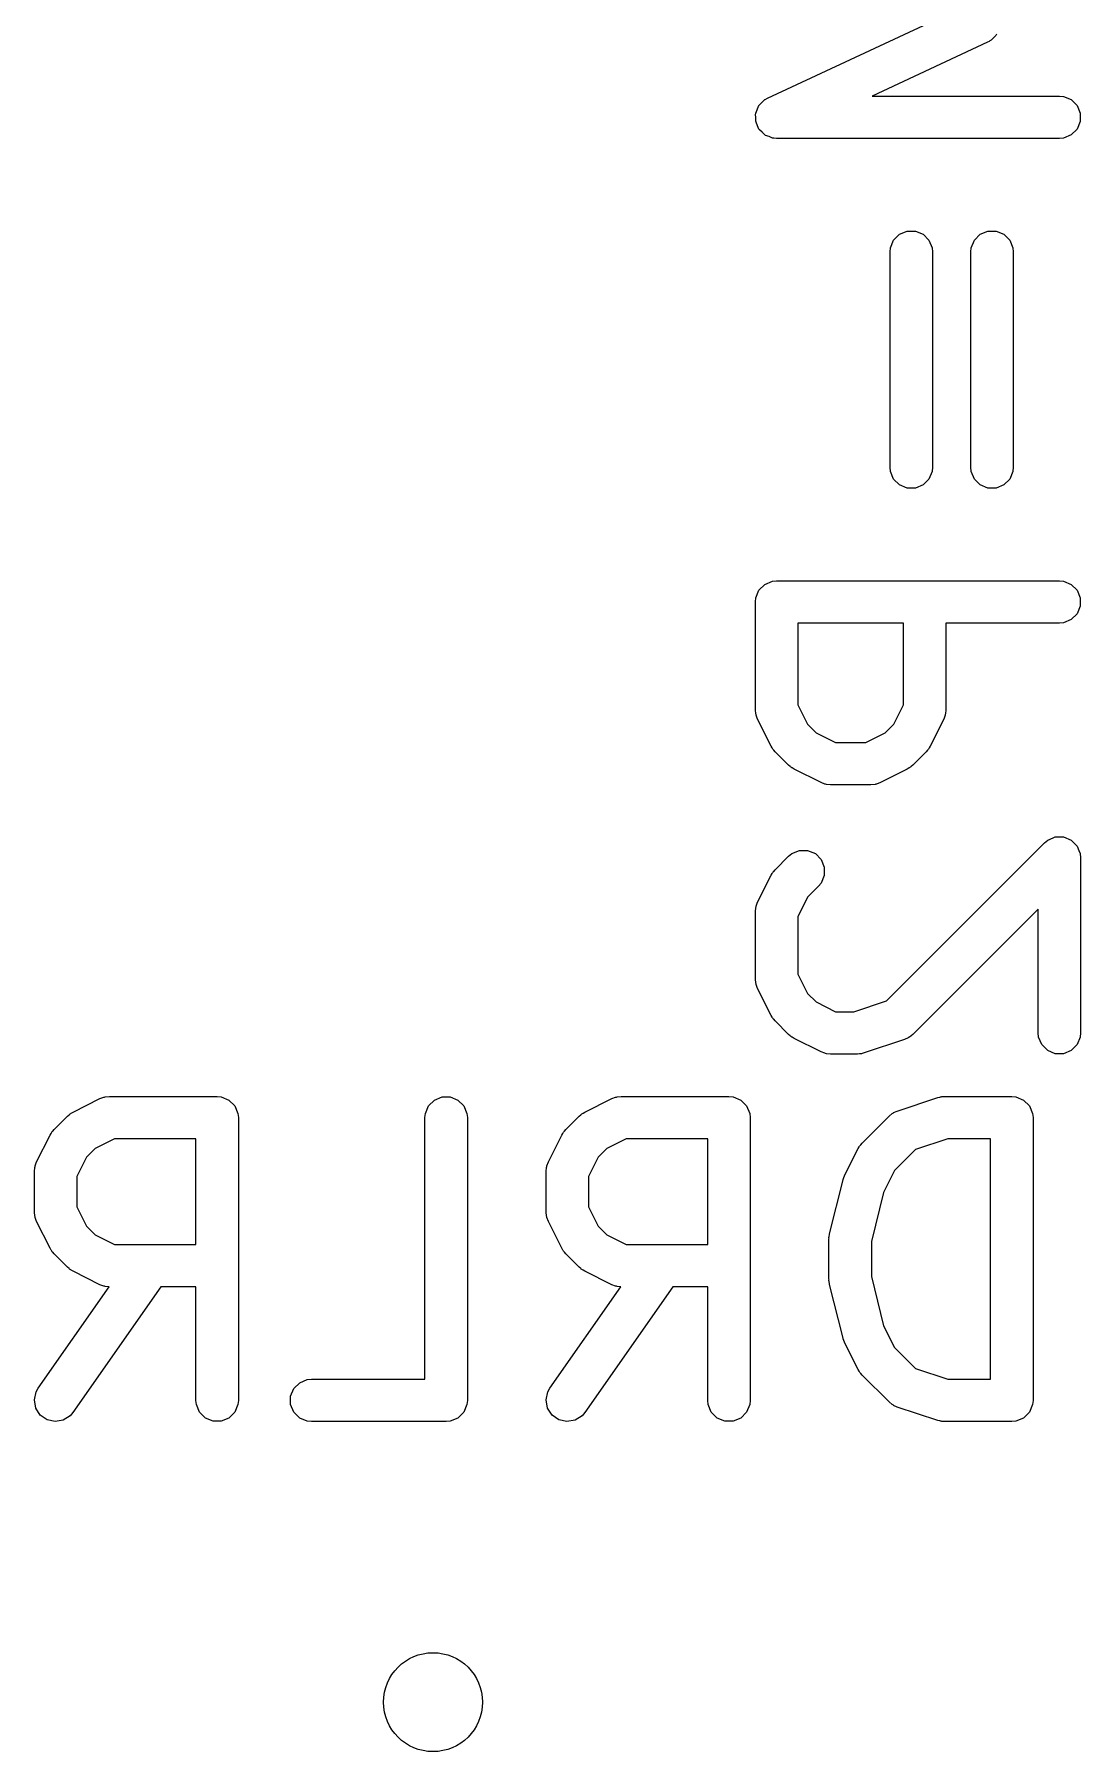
# Model space of a CAD drawing. Extents: x -2.1 to 1.75, y 0.25 to 2.72.
# Drawn here: x 0.9645 to 1.1102, y 0.5281 to 0.7672 of the extents above; entities that cross this region are included whole.
import ezdxf

# ---------------------------------------------------------------- set-up
doc = ezdxf.new("R2010")
doc.units = 0
doc.header["$MEASUREMENT"] = 0
doc.layers.add('BLACK', color=7, linetype='CONTINUOUS')

msp = doc.modelspace()

# ---------------------------------------------------------------- linework, layer by layer
at = {"layer": 'BLACK', "linetype": 'CONTINUOUS'}
for p, q in [((1.06658, 0.75835), (1.08897, 0.76879)), ((1.0972, 0.76612), (1.08114, 0.75862)), ((1.09741, 0.76624), (1.0972, 0.76612)), ((1.09748, 0.76627), (1.09741, 0.76624)), ((1.09753, 0.76632), (1.09748, 0.76627)), ((1.0977, 0.76641), (1.09753, 0.76632)), ((1.098, 0.76674), (1.0977, 0.76641)), ((1.09833, 0.76705), (1.098, 0.76674)), ((1.09839, 0.76717), (1.09833, 0.76705)), ((1.09847, 0.76726), (1.09839, 0.76717)), ((1.06573, 0.75767), (1.06608, 0.75805)), ((1.06608, 0.75805), (1.06616, 0.7581)), ((1.06616, 0.7581), (1.06619, 0.75813)), ((1.06619, 0.75813), (1.06625, 0.75815)), ((1.06625, 0.75815), (1.06658, 0.75835)), ((1.08114, 0.75862), (1.1072, 0.75862)), ((1.1072, 0.75862), (1.10777, 0.75857)), ((1.10777, 0.75857), (1.10884, 0.75813)), ((1.10884, 0.75813), (1.10965, 0.75731)), ((1.06491, 0.75612), (1.06493, 0.75618)), ((1.06493, 0.75561), (1.06491, 0.75612)), ((1.06493, 0.75625), (1.06513, 0.75672)), ((1.06493, 0.75618), (1.06493, 0.75625)), ((1.06493, 0.7551), (1.06493, 0.75561)), ((1.06513, 0.75672), (1.0653, 0.7572)), ((1.0653, 0.7572), (1.06535, 0.75725)), ((1.06535, 0.75725), (1.06537, 0.75731)), ((1.06537, 0.75731), (1.06573, 0.75767)), ((1.10965, 0.75731), (1.11009, 0.75625)), ((1.11009, 0.75625), (1.11009, 0.7551)), ((1.06496, 0.75503), (1.06493, 0.7551)), ((1.06496, 0.75497), (1.06496, 0.75503)), ((1.06518, 0.7545), (1.06496, 0.75497)), ((1.06537, 0.75403), (1.06518, 0.7545)), ((1.06542, 0.75398), (1.06537, 0.75403)), ((1.06545, 0.75392), (1.06542, 0.75398)), ((1.06582, 0.75358), (1.06545, 0.75392)), ((1.06619, 0.75322), (1.06582, 0.75358)), ((1.06625, 0.75319), (1.06619, 0.75322)), ((1.0663, 0.75315), (1.06625, 0.75319)), ((1.10884, 0.75322), (1.10777, 0.75278)), ((1.10965, 0.75403), (1.10884, 0.75322)), ((1.11009, 0.7551), (1.10965, 0.75403)), ((1.06678, 0.75297), (1.0663, 0.75315)), ((1.06725, 0.75278), (1.06678, 0.75297)), ((1.06734, 0.75277), (1.06725, 0.75278)), ((1.06738, 0.75275), (1.06734, 0.75277)), ((1.06745, 0.75276), (1.06738, 0.75275)), ((1.06783, 0.75272), (1.06745, 0.75276)), ((1.1072, 0.75272), (1.06783, 0.75272)), ((1.10777, 0.75278), (1.1072, 0.75272)), ((1.08412, 0.73856), (1.08493, 0.73938)), ((1.08493, 0.73938), (1.086, 0.73982)), ((1.086, 0.73982), (1.08715, 0.73982)), ((1.08715, 0.73982), (1.08822, 0.73938)), ((1.08822, 0.73938), (1.08903, 0.73856)), ((1.09537, 0.73856), (1.09618, 0.73938)), ((1.09618, 0.73938), (1.09725, 0.73982)), ((1.09725, 0.73982), (1.0984, 0.73982)), ((1.0984, 0.73982), (1.09946, 0.73938)), ((1.09946, 0.73938), (1.10028, 0.73856)), ((1.08362, 0.73692), (1.08368, 0.7375)), ((1.08362, 0.70693), (1.08362, 0.73692)), ((1.08368, 0.7375), (1.08412, 0.73856)), ((1.08903, 0.73856), (1.08947, 0.7375)), ((1.08947, 0.7375), (1.08953, 0.73692)), ((1.08953, 0.73692), (1.08953, 0.70693)), ((1.09487, 0.73692), (1.09493, 0.7375)), ((1.09487, 0.70693), (1.09487, 0.73692)), ((1.09493, 0.7375), (1.09537, 0.73856)), ((1.10028, 0.73856), (1.10072, 0.7375)), ((1.10072, 0.7375), (1.10078, 0.73692)), ((1.10078, 0.73692), (1.10078, 0.70693)), ((1.08368, 0.70635), (1.08362, 0.70693)), ((1.08412, 0.70529), (1.08368, 0.70635)), ((1.08947, 0.70635), (1.08903, 0.70529)), ((1.08953, 0.70693), (1.08947, 0.70635)), ((1.09493, 0.70635), (1.09487, 0.70693)), ((1.09537, 0.70529), (1.09493, 0.70635)), ((1.10072, 0.70635), (1.10028, 0.70529)), ((1.10078, 0.70693), (1.10072, 0.70635)), ((1.08493, 0.70447), (1.08412, 0.70529)), ((1.086, 0.70403), (1.08493, 0.70447)), ((1.08715, 0.70403), (1.086, 0.70403)), ((1.08822, 0.70447), (1.08715, 0.70403)), ((1.08903, 0.70529), (1.08822, 0.70447)), ((1.09618, 0.70447), (1.09537, 0.70529)), ((1.09725, 0.70403), (1.09618, 0.70447)), ((1.0984, 0.70403), (1.09725, 0.70403)), ((1.09946, 0.70447), (1.0984, 0.70403)), ((1.10028, 0.70529), (1.09946, 0.70447)), ((1.06619, 0.69063), (1.06725, 0.69108)), ((1.06725, 0.69108), (1.06783, 0.69113)), ((1.06783, 0.69113), (1.1072, 0.69113)), ((1.1072, 0.69113), (1.10777, 0.69108)), ((1.10777, 0.69108), (1.10884, 0.69063)), ((1.06487, 0.68818), (1.06493, 0.68876)), ((1.06493, 0.68876), (1.06537, 0.68982)), ((1.06537, 0.68982), (1.06619, 0.69063)), ((1.10884, 0.69063), (1.10965, 0.68982)), ((1.10965, 0.68982), (1.11009, 0.68876)), ((1.11009, 0.68876), (1.11009, 0.6876)), ((1.06487, 0.67318), (1.06487, 0.68818)), ((1.10965, 0.68654), (1.10884, 0.68572)), ((1.11009, 0.6876), (1.10965, 0.68654)), ((1.0855, 0.68523), (1.07078, 0.68523)), ((1.07078, 0.68523), (1.07078, 0.67388)), ((1.0855, 0.67388), (1.0855, 0.68523)), ((1.1072, 0.68523), (1.0914, 0.68523)), ((1.0914, 0.68523), (1.0914, 0.67318)), ((1.10777, 0.68528), (1.1072, 0.68523)), ((1.10884, 0.68572), (1.10777, 0.68528)), ((1.06493, 0.67261), (1.06487, 0.67318)), ((1.06497, 0.67251), (1.06493, 0.67261)), ((1.06498, 0.6724), (1.06497, 0.67251)), ((1.06519, 0.67186), (1.06498, 0.6724)), ((1.07078, 0.67388), (1.07213, 0.67118)), ((1.08415, 0.67118), (1.0855, 0.67388)), ((1.0913, 0.6724), (1.09109, 0.67186)), ((1.09131, 0.67251), (1.0913, 0.6724)), ((1.09135, 0.67261), (1.09131, 0.67251)), ((1.0914, 0.67318), (1.09135, 0.67261)), ((1.06706, 0.66811), (1.06519, 0.67186)), ((1.07213, 0.67118), (1.07333, 0.66998)), ((1.07333, 0.66998), (1.07602, 0.66864)), ((1.08025, 0.66864), (1.08295, 0.66998)), ((1.08295, 0.66998), (1.08415, 0.67118)), ((1.09109, 0.67186), (1.08922, 0.66811)), ((1.06722, 0.66786), (1.06706, 0.66811)), ((1.06725, 0.66779), (1.06722, 0.66786)), ((1.06731, 0.66771), (1.06725, 0.66779)), ((1.06737, 0.66762), (1.06731, 0.66771)), ((1.06743, 0.66757), (1.06737, 0.66762)), ((1.06761, 0.66734), (1.06743, 0.66757)), ((1.06949, 0.66547), (1.06761, 0.66734)), ((1.07602, 0.66864), (1.08025, 0.66864)), ((1.08866, 0.66734), (1.08679, 0.66547)), ((1.08885, 0.66757), (1.08866, 0.66734)), ((1.08891, 0.66762), (1.08885, 0.66757)), ((1.08896, 0.66771), (1.08891, 0.66762)), ((1.08903, 0.66779), (1.08896, 0.66771)), ((1.08906, 0.66786), (1.08903, 0.66779)), ((1.08922, 0.66811), (1.08906, 0.66786)), ((1.06972, 0.66528), (1.06949, 0.66547)), ((1.06977, 0.66522), (1.06972, 0.66528)), ((1.06986, 0.66517), (1.06977, 0.66522)), ((1.06994, 0.6651), (1.06986, 0.66517)), ((1.07001, 0.66507), (1.06994, 0.6651)), ((1.07026, 0.66492), (1.07001, 0.66507)), ((1.07401, 0.66304), (1.07026, 0.66492)), ((1.08602, 0.66492), (1.08227, 0.66304)), ((1.08627, 0.66507), (1.08602, 0.66492)), ((1.08634, 0.6651), (1.08627, 0.66507)), ((1.08642, 0.66517), (1.08634, 0.6651)), ((1.08651, 0.66522), (1.08642, 0.66517)), ((1.08656, 0.66528), (1.08651, 0.66522)), ((1.08679, 0.66547), (1.08656, 0.66528)), ((1.07455, 0.66283), (1.07401, 0.66304)), ((1.07465, 0.66283), (1.07455, 0.66283)), ((1.07475, 0.66279), (1.07465, 0.66283)), ((1.07533, 0.66273), (1.07475, 0.66279)), ((1.08095, 0.66273), (1.07533, 0.66273)), ((1.08153, 0.66279), (1.08095, 0.66273)), ((1.08162, 0.66283), (1.08153, 0.66279)), ((1.08173, 0.66283), (1.08162, 0.66283)), ((1.08227, 0.66304), (1.08173, 0.66283)), ((1.10556, 0.65501), (1.10631, 0.65533)), ((1.10631, 0.65533), (1.10662, 0.65546)), ((1.10662, 0.65546), (1.10777, 0.65546)), ((1.10777, 0.65546), (1.10884, 0.65501)), ((1.06761, 0.6509), (1.06949, 0.65277)), ((1.06949, 0.65277), (1.06994, 0.65314)), ((1.06994, 0.65314), (1.071, 0.65358)), ((1.071, 0.65358), (1.07215, 0.65358)), ((1.07215, 0.65358), (1.07322, 0.65314)), ((1.07322, 0.65314), (1.07403, 0.65232)), ((1.08311, 0.63264), (1.10511, 0.65465)), ((1.10511, 0.65465), (1.10556, 0.65501)), ((1.10884, 0.65501), (1.10965, 0.6542)), ((1.10965, 0.6542), (1.10991, 0.65358)), ((1.10991, 0.65358), (1.11009, 0.65314)), ((1.11009, 0.65314), (1.11015, 0.65256)), ((1.06706, 0.65013), (1.06722, 0.65038)), ((1.06722, 0.65038), (1.06725, 0.65045)), ((1.06725, 0.65045), (1.06731, 0.65053)), ((1.06731, 0.65053), (1.06737, 0.65062)), ((1.06737, 0.65062), (1.06743, 0.65067)), ((1.06743, 0.65067), (1.06761, 0.6509)), ((1.07403, 0.65232), (1.07447, 0.65126)), ((1.07447, 0.65126), (1.07447, 0.65011)), ((1.11015, 0.65256), (1.11015, 0.62819)), ((1.06519, 0.64638), (1.06706, 0.65013)), ((1.07366, 0.6486), (1.07213, 0.64706)), ((1.07403, 0.64904), (1.07366, 0.6486)), ((1.07447, 0.65011), (1.07403, 0.64904)), ((1.06487, 0.64506), (1.06493, 0.64564)), ((1.06493, 0.64564), (1.06497, 0.64573)), ((1.06497, 0.64573), (1.06498, 0.64584)), ((1.06498, 0.64584), (1.06519, 0.64638)), ((1.07213, 0.64706), (1.07078, 0.64436)), ((1.06487, 0.63569), (1.06487, 0.64506)), ((1.07078, 0.64436), (1.07078, 0.63638)), ((1.10424, 0.64543), (1.08679, 0.62797)), ((1.10424, 0.62819), (1.10424, 0.64543)), ((1.07078, 0.63638), (1.07213, 0.63369)), ((1.06493, 0.63511), (1.06487, 0.63569)), ((1.06497, 0.63501), (1.06493, 0.63511)), ((1.06498, 0.63491), (1.06497, 0.63501)), ((1.06519, 0.63437), (1.06498, 0.63491)), ((1.06706, 0.63062), (1.06519, 0.63437)), ((1.07213, 0.63369), (1.07333, 0.63249)), ((1.07333, 0.63249), (1.07602, 0.63114)), ((1.0786, 0.63114), (1.08311, 0.63264)), ((1.06722, 0.63037), (1.06706, 0.63062)), ((1.06725, 0.6303), (1.06722, 0.63037)), ((1.06731, 0.63022), (1.06725, 0.6303)), ((1.06737, 0.63013), (1.06731, 0.63022)), ((1.06743, 0.63008), (1.06737, 0.63013)), ((1.06761, 0.62985), (1.06743, 0.63008)), ((1.06949, 0.62797), (1.06761, 0.62985)), ((1.07602, 0.63114), (1.0786, 0.63114)), ((1.06972, 0.62779), (1.06949, 0.62797)), ((1.06977, 0.62773), (1.06972, 0.62779)), ((1.06986, 0.62767), (1.06977, 0.62773)), ((1.06994, 0.62761), (1.06986, 0.62767)), ((1.07001, 0.62758), (1.06994, 0.62761)), ((1.07026, 0.62742), (1.07001, 0.62758)), ((1.07401, 0.62555), (1.07026, 0.62742)), ((1.08563, 0.62726), (1.08001, 0.62539)), ((1.08616, 0.6275), (1.08563, 0.62726)), ((1.08624, 0.62757), (1.08616, 0.6275)), ((1.08634, 0.62761), (1.08624, 0.62757)), ((1.08679, 0.62797), (1.08634, 0.62761)), ((1.1043, 0.62761), (1.10424, 0.62819)), ((1.10474, 0.62655), (1.1043, 0.62761)), ((1.10556, 0.62573), (1.10474, 0.62655)), ((1.10965, 0.62655), (1.10884, 0.62573)), ((1.11009, 0.62761), (1.10965, 0.62655)), ((1.11015, 0.62819), (1.11009, 0.62761)), ((1.07455, 0.62534), (1.07401, 0.62555)), ((1.07465, 0.62533), (1.07455, 0.62534)), ((1.07475, 0.62529), (1.07465, 0.62533)), ((1.07533, 0.62523), (1.07475, 0.62529)), ((1.07908, 0.62523), (1.07533, 0.62523)), ((1.07937, 0.62526), (1.07908, 0.62523)), ((1.07945, 0.62526), (1.07937, 0.62526)), ((1.07955, 0.62528), (1.07945, 0.62526)), ((1.07965, 0.62529), (1.07955, 0.62528)), ((1.07972, 0.62532), (1.07965, 0.62529)), ((1.08001, 0.62539), (1.07972, 0.62532)), ((1.10662, 0.62529), (1.10556, 0.62573)), ((1.10777, 0.62529), (1.10662, 0.62529)), ((1.10884, 0.62573), (1.10777, 0.62529)), ((0.97438, 0.61928), (0.97496, 0.61934)), ((0.97496, 0.61934), (0.98995, 0.61934)), ((0.98995, 0.61934), (0.99053, 0.61928)), ((1.04562, 0.61928), (1.0462, 0.61934)), ((1.0462, 0.61934), (1.0612, 0.61934)), ((1.0612, 0.61934), (1.06177, 0.61928)), ((1.09062, 0.61928), (1.09072, 0.61929)), ((1.09072, 0.61929), (1.09082, 0.61931)), ((1.09082, 0.61931), (1.0909, 0.61931)), ((1.0909, 0.61931), (1.09119, 0.61934)), ((1.09119, 0.61934), (1.10057, 0.61934)), ((1.10057, 0.61934), (1.10114, 0.61928)), ((0.9694, 0.61684), (0.96949, 0.6169)), ((0.96949, 0.6169), (0.96957, 0.61697)), ((0.96957, 0.61697), (0.96964, 0.617)), ((0.96964, 0.617), (0.96989, 0.61715)), ((0.96989, 0.61715), (0.97364, 0.61903)), ((0.97364, 0.61903), (0.97418, 0.61923)), ((0.97418, 0.61923), (0.97428, 0.61924)), ((0.97428, 0.61924), (0.97438, 0.61928)), ((0.99053, 0.61928), (0.9916, 0.61884)), ((0.9916, 0.61884), (0.99241, 0.61803)), ((0.99241, 0.61803), (0.99285, 0.61696)), ((0.99285, 0.61696), (0.99291, 0.61639)), ((1.01887, 0.61639), (1.01893, 0.61696)), ((1.01893, 0.61696), (1.01937, 0.61803)), ((1.01937, 0.61803), (1.02019, 0.61884)), ((1.02019, 0.61884), (1.02125, 0.61928)), ((1.02125, 0.61928), (1.0224, 0.61928)), ((1.0224, 0.61928), (1.02347, 0.61884)), ((1.02347, 0.61884), (1.02428, 0.61803)), ((1.02428, 0.61803), (1.02472, 0.61696)), ((1.02472, 0.61696), (1.02478, 0.61639)), ((1.04064, 0.61684), (1.04073, 0.6169)), ((1.04073, 0.6169), (1.04081, 0.61697)), ((1.04081, 0.61697), (1.04088, 0.617)), ((1.04088, 0.617), (1.04113, 0.61715)), ((1.04113, 0.61715), (1.04488, 0.61903)), ((1.04488, 0.61903), (1.04542, 0.61923)), ((1.04542, 0.61923), (1.04552, 0.61924)), ((1.04552, 0.61924), (1.04562, 0.61928)), ((1.06177, 0.61928), (1.06284, 0.61884)), ((1.06284, 0.61884), (1.06365, 0.61803)), ((1.06365, 0.61803), (1.06409, 0.61696)), ((1.06409, 0.61696), (1.06415, 0.61639)), ((1.08348, 0.6166), (1.08393, 0.61697)), ((1.08393, 0.61697), (1.08403, 0.61701)), ((1.08403, 0.61701), (1.08411, 0.61708)), ((1.08411, 0.61708), (1.08463, 0.61731)), ((1.08463, 0.61731), (1.09026, 0.61919)), ((1.09026, 0.61919), (1.09054, 0.61925)), ((1.09054, 0.61925), (1.09062, 0.61928)), ((1.10114, 0.61928), (1.10221, 0.61884)), ((1.10221, 0.61884), (1.10302, 0.61803)), ((1.10302, 0.61803), (1.10346, 0.61696)), ((1.10346, 0.61696), (1.10352, 0.61639)), ((0.96706, 0.6145), (0.96724, 0.61472)), ((0.96724, 0.61472), (0.96912, 0.6166)), ((0.96912, 0.6166), (0.96935, 0.61678)), ((0.96935, 0.61678), (0.9694, 0.61684)), ((0.99291, 0.61639), (0.99291, 0.57701)), ((1.01887, 0.57997), (1.01887, 0.61639)), ((1.02478, 0.61639), (1.02478, 0.57701)), ((1.0383, 0.6145), (1.03849, 0.61472)), ((1.03849, 0.61472), (1.04036, 0.6166)), ((1.04036, 0.6166), (1.04059, 0.61678)), ((1.04059, 0.61678), (1.04064, 0.61684)), ((1.06415, 0.61639), (1.06415, 0.57701)), ((1.07973, 0.61285), (1.08348, 0.6166)), ((1.10352, 0.61639), (1.10352, 0.57701)), ((0.96482, 0.61021), (0.96669, 0.61396)), ((0.96669, 0.61396), (0.96685, 0.6142)), ((0.96685, 0.6142), (0.96688, 0.61428)), ((0.96688, 0.61428), (0.96694, 0.61436)), ((0.96694, 0.61436), (0.967, 0.61445)), ((0.967, 0.61445), (0.96706, 0.6145)), ((0.97565, 0.61343), (0.97296, 0.61208)), ((0.987, 0.61343), (0.97565, 0.61343)), ((0.987, 0.59872), (0.987, 0.61343)), ((1.03606, 0.61021), (1.03793, 0.61396)), ((1.03793, 0.61396), (1.03809, 0.6142)), ((1.03809, 0.6142), (1.03812, 0.61428)), ((1.03812, 0.61428), (1.03818, 0.61436)), ((1.03818, 0.61436), (1.03824, 0.61445)), ((1.03824, 0.61445), (1.0383, 0.6145)), ((1.04689, 0.61343), (1.0442, 0.61208)), ((1.05824, 0.61343), (1.04689, 0.61343)), ((1.05824, 0.59872), (1.05824, 0.61343)), ((1.07918, 0.61208), (1.07933, 0.61233)), ((1.07933, 0.61233), (1.07936, 0.6124)), ((1.07936, 0.6124), (1.07943, 0.61248)), ((1.07943, 0.61248), (1.07949, 0.61257)), ((1.07949, 0.61257), (1.07954, 0.61262)), ((1.07954, 0.61262), (1.07973, 0.61285)), ((1.09167, 0.61343), (1.08716, 0.61193)), ((1.09761, 0.61343), (1.09167, 0.61343)), ((1.09761, 0.57997), (1.09761, 0.61343)), ((0.96461, 0.60967), (0.96482, 0.61021)), ((0.97176, 0.61089), (0.97041, 0.60819)), ((0.97296, 0.61208), (0.97176, 0.61089)), ((1.03585, 0.60967), (1.03606, 0.61021)), ((1.043, 0.61089), (1.04165, 0.60819)), ((1.0442, 0.61208), (1.043, 0.61089)), ((1.0773, 0.60833), (1.07918, 0.61208)), ((1.08716, 0.61193), (1.08425, 0.60901)), ((0.96451, 0.60889), (0.96456, 0.60946)), ((0.96451, 0.60326), (0.96451, 0.60889)), ((0.96456, 0.60946), (0.9646, 0.60956)), ((0.9646, 0.60956), (0.96461, 0.60967)), ((0.97041, 0.60819), (0.97041, 0.60396)), ((1.03575, 0.60889), (1.0358, 0.60946)), ((1.03575, 0.60326), (1.03575, 0.60889)), ((1.0358, 0.60946), (1.03584, 0.60956)), ((1.03584, 0.60956), (1.03585, 0.60967)), ((1.04165, 0.60819), (1.04165, 0.60396)), ((1.0752, 0.60023), (1.07708, 0.60773)), ((1.07708, 0.60773), (1.07709, 0.60777)), ((1.07709, 0.60777), (1.0771, 0.60779)), ((1.0771, 0.60779), (1.07719, 0.60803)), ((1.07719, 0.60803), (1.07727, 0.60827)), ((1.07727, 0.60827), (1.07729, 0.60829)), ((1.07729, 0.60829), (1.0773, 0.60833)), ((1.08425, 0.60901), (1.08273, 0.60598)), ((1.08273, 0.60598), (1.08102, 0.59915)), ((0.96456, 0.60269), (0.96451, 0.60326)), ((0.9646, 0.60259), (0.96456, 0.60269)), ((0.96461, 0.60248), (0.9646, 0.60259)), ((0.97041, 0.60396), (0.97176, 0.60126)), ((1.0358, 0.60269), (1.03575, 0.60326)), ((1.03584, 0.60259), (1.0358, 0.60269)), ((1.03585, 0.60248), (1.03584, 0.60259)), ((1.04165, 0.60396), (1.043, 0.60126)), ((0.96482, 0.60194), (0.96461, 0.60248)), ((0.96669, 0.59819), (0.96482, 0.60194)), ((0.97176, 0.60126), (0.97296, 0.60006)), ((1.03606, 0.60194), (1.03585, 0.60248)), ((1.03793, 0.59819), (1.03606, 0.60194)), ((1.043, 0.60126), (1.0442, 0.60006)), ((1.07519, 0.60013), (1.0752, 0.60023)), ((0.96685, 0.59794), (0.96669, 0.59819)), ((0.96688, 0.59787), (0.96685, 0.59794)), ((0.96694, 0.59779), (0.96688, 0.59787)), ((0.967, 0.5977), (0.96694, 0.59779)), ((0.97296, 0.60006), (0.97565, 0.59872)), ((0.97565, 0.59872), (0.987, 0.59872)), ((1.03809, 0.59794), (1.03793, 0.59819)), ((1.03812, 0.59787), (1.03809, 0.59794)), ((1.03818, 0.59779), (1.03812, 0.59787)), ((1.03824, 0.5977), (1.03818, 0.59779)), ((1.0442, 0.60006), (1.04689, 0.59872)), ((1.04689, 0.59872), (1.05824, 0.59872)), ((1.07512, 0.59966), (1.07515, 0.59987)), ((1.07513, 0.59961), (1.07512, 0.59966)), ((1.07512, 0.59951), (1.07513, 0.59961)), ((1.07512, 0.59389), (1.07512, 0.59951)), ((1.07515, 0.59987), (1.07517, 0.60009)), ((1.07517, 0.60009), (1.07519, 0.60013)), ((1.08102, 0.59915), (1.08102, 0.59425)), ((0.96706, 0.59765), (0.967, 0.5977)), ((0.96724, 0.59742), (0.96706, 0.59765)), ((0.96912, 0.59555), (0.96724, 0.59742)), ((0.96935, 0.59536), (0.96912, 0.59555)), ((1.0383, 0.59765), (1.03824, 0.5977)), ((1.03849, 0.59742), (1.0383, 0.59765)), ((1.04036, 0.59555), (1.03849, 0.59742)), ((1.04059, 0.59536), (1.04036, 0.59555)), ((0.9694, 0.5953), (0.96935, 0.59536)), ((0.96949, 0.59525), (0.9694, 0.5953)), ((0.96957, 0.59518), (0.96949, 0.59525)), ((0.96964, 0.59515), (0.96957, 0.59518)), ((0.96989, 0.595), (0.96964, 0.59515)), ((0.97364, 0.59312), (0.96989, 0.595)), ((0.97418, 0.59291), (0.97364, 0.59312)), ((1.04064, 0.5953), (1.04059, 0.59536)), ((1.04073, 0.59525), (1.04064, 0.5953)), ((1.04081, 0.59518), (1.04073, 0.59525)), ((1.04088, 0.59515), (1.04081, 0.59518)), ((1.04113, 0.595), (1.04088, 0.59515)), ((1.04488, 0.59312), (1.04113, 0.595)), ((1.04542, 0.59291), (1.04488, 0.59312)), ((1.07513, 0.59379), (1.07512, 0.59389)), ((1.07512, 0.59374), (1.07513, 0.59379)), ((1.07515, 0.59353), (1.07512, 0.59374)), ((1.07517, 0.59331), (1.07515, 0.59353)), ((1.07519, 0.59327), (1.07517, 0.59331)), ((1.0752, 0.59317), (1.07519, 0.59327)), ((1.07708, 0.58567), (1.0752, 0.59317)), ((1.08102, 0.59425), (1.08273, 0.58742)), ((0.96504, 0.57871), (0.97491, 0.59281)), ((0.98212, 0.59281), (0.96988, 0.57532)), ((0.97428, 0.59291), (0.97418, 0.59291)), ((0.97438, 0.59287), (0.97428, 0.59291)), ((0.97491, 0.59281), (0.97438, 0.59287)), ((0.987, 0.59281), (0.98212, 0.59281)), ((0.987, 0.57701), (0.987, 0.59281)), ((1.03628, 0.57871), (1.04615, 0.59281)), ((1.05336, 0.59281), (1.04112, 0.57532)), ((1.04552, 0.59291), (1.04542, 0.59291)), ((1.04562, 0.59287), (1.04552, 0.59291)), ((1.04615, 0.59281), (1.04562, 0.59287)), ((1.05824, 0.59281), (1.05336, 0.59281)), ((1.05824, 0.57701), (1.05824, 0.59281)), ((1.08273, 0.58742), (1.08425, 0.58439)), ((1.07709, 0.58563), (1.07708, 0.58567)), ((1.0771, 0.58561), (1.07709, 0.58563)), ((1.07719, 0.58537), (1.0771, 0.58561)), ((1.07727, 0.58513), (1.07719, 0.58537)), ((1.07729, 0.58511), (1.07727, 0.58513)), ((1.0773, 0.58507), (1.07729, 0.58511)), ((1.07918, 0.58132), (1.0773, 0.58507)), ((1.08425, 0.58439), (1.08716, 0.58147)), ((1.07933, 0.58107), (1.07918, 0.58132)), ((1.07936, 0.581), (1.07933, 0.58107)), ((1.08716, 0.58147), (1.09167, 0.57997)), ((0.96475, 0.5782), (0.96504, 0.57871)), ((1.00018, 0.57759), (1.00062, 0.57866)), ((1.00062, 0.57866), (1.00144, 0.57947)), ((1.00144, 0.57947), (1.0025, 0.57991)), ((1.0025, 0.57991), (1.00308, 0.57997)), ((1.00308, 0.57997), (1.01887, 0.57997)), ((1.036, 0.5782), (1.03628, 0.57871)), ((1.07943, 0.58092), (1.07936, 0.581)), ((1.07949, 0.58083), (1.07943, 0.58092)), ((1.07954, 0.58078), (1.07949, 0.58083)), ((1.07973, 0.58055), (1.07954, 0.58078)), ((1.08348, 0.5768), (1.07973, 0.58055)), ((1.09167, 0.57997), (1.09761, 0.57997)), ((0.96451, 0.57708), (0.96475, 0.5782)), ((0.96471, 0.57594), (0.96451, 0.57708)), ((0.98706, 0.57644), (0.987, 0.57701)), ((0.9875, 0.57537), (0.98706, 0.57644)), ((0.99285, 0.57644), (0.99241, 0.57537)), ((0.99291, 0.57701), (0.99285, 0.57644)), ((1.00018, 0.57644), (1.00018, 0.57759)), ((1.00062, 0.57537), (1.00018, 0.57644)), ((1.02472, 0.57644), (1.02428, 0.57537)), ((1.02478, 0.57701), (1.02472, 0.57644)), ((1.03575, 0.57708), (1.036, 0.5782)), ((1.03595, 0.57594), (1.03575, 0.57708)), ((1.0583, 0.57644), (1.05824, 0.57701)), ((1.05874, 0.57537), (1.0583, 0.57644)), ((1.06409, 0.57644), (1.06365, 0.57537)), ((1.06415, 0.57701), (1.06409, 0.57644)), ((1.08393, 0.57643), (1.08348, 0.5768)), ((1.08403, 0.57639), (1.08393, 0.57643)), ((1.08411, 0.57632), (1.08403, 0.57639)), ((1.08463, 0.57609), (1.08411, 0.57632)), ((1.10346, 0.57644), (1.10302, 0.57537)), ((1.10352, 0.57701), (1.10346, 0.57644)), ((0.96533, 0.57497), (0.96471, 0.57594)), ((0.96627, 0.57431), (0.96533, 0.57497)), ((0.96739, 0.57406), (0.96627, 0.57431)), ((0.96853, 0.57426), (0.96739, 0.57406)), ((0.9695, 0.57488), (0.96853, 0.57426)), ((0.96988, 0.57532), (0.9695, 0.57488)), ((0.98831, 0.57456), (0.9875, 0.57537)), ((0.98938, 0.57412), (0.98831, 0.57456)), ((0.99053, 0.57412), (0.98938, 0.57412)), ((0.9916, 0.57456), (0.99053, 0.57412)), ((0.99241, 0.57537), (0.9916, 0.57456)), ((1.00144, 0.57456), (1.00062, 0.57537)), ((1.0025, 0.57412), (1.00144, 0.57456)), ((1.00308, 0.57406), (1.0025, 0.57412)), ((1.02183, 0.57406), (1.00308, 0.57406)), ((1.0224, 0.57412), (1.02183, 0.57406)), ((1.02347, 0.57456), (1.0224, 0.57412)), ((1.02428, 0.57537), (1.02347, 0.57456)), ((1.03657, 0.57497), (1.03595, 0.57594)), ((1.03751, 0.57431), (1.03657, 0.57497)), ((1.03863, 0.57406), (1.03751, 0.57431)), ((1.03977, 0.57426), (1.03863, 0.57406)), ((1.04074, 0.57488), (1.03977, 0.57426)), ((1.04112, 0.57532), (1.04074, 0.57488)), ((1.05956, 0.57456), (1.05874, 0.57537)), ((1.06062, 0.57412), (1.05956, 0.57456)), ((1.06177, 0.57412), (1.06062, 0.57412)), ((1.06284, 0.57456), (1.06177, 0.57412)), ((1.06365, 0.57537), (1.06284, 0.57456)), ((1.09026, 0.57421), (1.08463, 0.57609)), ((1.09054, 0.57415), (1.09026, 0.57421)), ((1.09062, 0.57412), (1.09054, 0.57415)), ((1.09072, 0.57411), (1.09062, 0.57412)), ((1.09082, 0.57409), (1.09072, 0.57411)), ((1.0909, 0.57409), (1.09082, 0.57409)), ((1.09119, 0.57406), (1.0909, 0.57409)), ((1.10057, 0.57406), (1.09119, 0.57406)), ((1.10114, 0.57412), (1.10057, 0.57406)), ((1.10221, 0.57456), (1.10114, 0.57412)), ((1.10302, 0.57537), (1.10221, 0.57456))]:
    msp.add_line(p, q, dxfattribs=at)
at = {"layer": 'BLACK'}
msp.add_circle((1.02, 0.535), 0.00689, dxfattribs=at)

doc.saveas('drawing.dxf')
